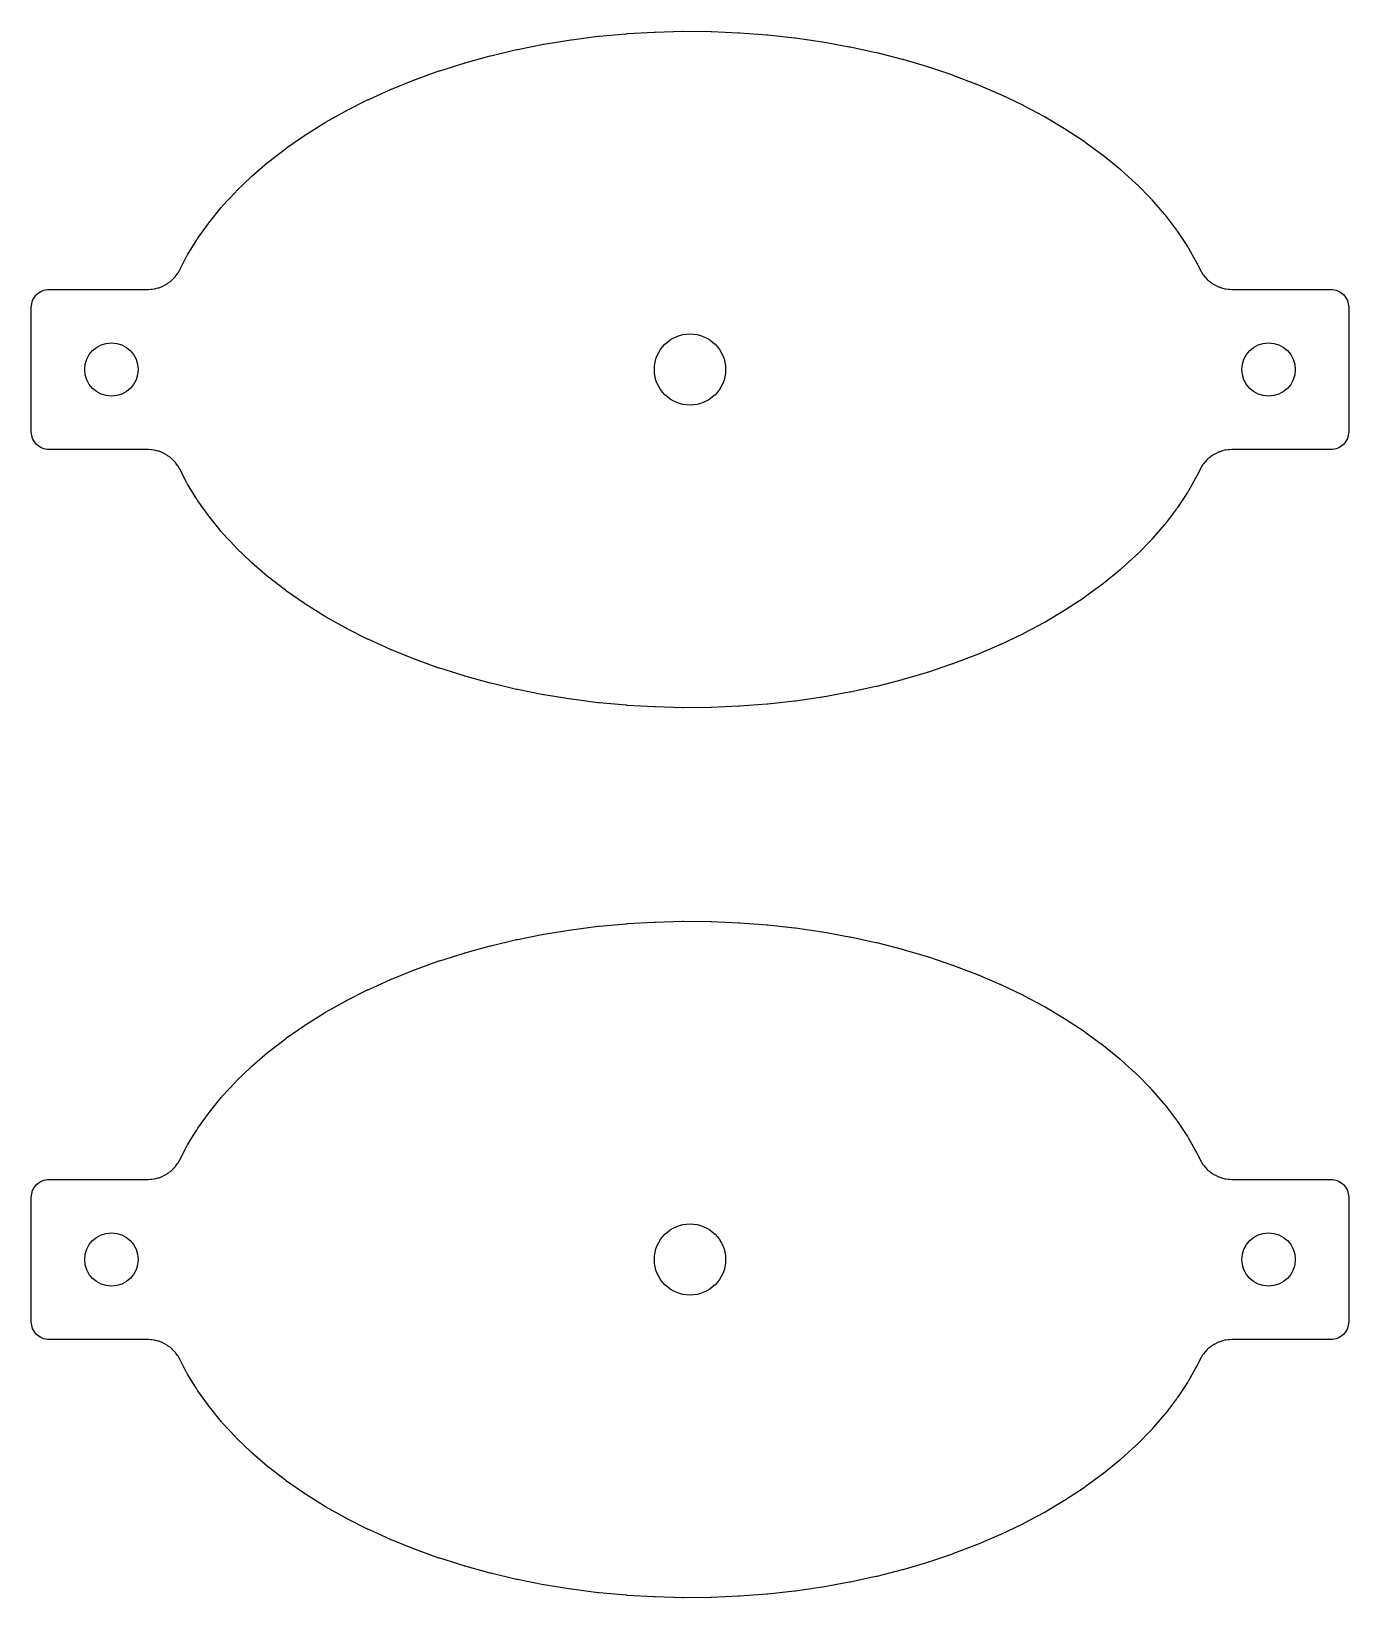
# Model space of a CAD drawing. Header units: millimetres. Extents: x 6 to 474, y 17 to 193.
# Drawn here: x 6 to 154, y 17 to 193 of the extents above; entities that cross this region are included whole.
import ezdxf

# ---------------------------------------------------------------- set-up
doc = ezdxf.new("R2010")
doc.units = ezdxf.units.MM
doc.layers.add('CUT', color=1, linetype='Continuous')

msp = doc.modelspace()

# ---------------------------------------------------------------- linework, layer by layer
at = {"layer": 'CUT'}
for points in [[(8, 146), (7.8, 146.01), (7.61, 146.04), (7.42, 146.09), (7.23, 146.15), (7.06, 146.24), (6.89, 146.34), (6.73, 146.45), (6.59, 146.59), (6.45, 146.73), (6.34, 146.89), (6.24, 147.06), (6.15, 147.23), (6.09, 147.42), (6.04, 147.61), (6.01, 147.8), (6, 148), (6, 162), (6.01, 162.2), (6.04, 162.39), (6.09, 162.58), (6.15, 162.77), (6.24, 162.94), (6.34, 163.11), (6.45, 163.27), (6.59, 163.41), (6.73, 163.55), (6.89, 163.66), (7.06, 163.76), (7.23, 163.85), (7.42, 163.91), (7.61, 163.96), (7.8, 163.99), (8, 164), (19.08, 164), (19.13, 164), (19.45, 164.02), (19.55, 164.03), (19.85, 164.07), (19.94, 164.09), (20.23, 164.16), (20.33, 164.19), (20.61, 164.29), (20.7, 164.33), (20.97, 164.46), (21.05, 164.51), (21.31, 164.66), (21.39, 164.72), (21.63, 164.9), (21.71, 164.96), (21.92, 165.17), (21.99, 165.24), (22.19, 165.46), (22.25, 165.54), (22.43, 165.78), (22.48, 165.86), (22.64, 166.14), (22.67, 166.18), (23.45, 167.69), (23.48, 167.75), (23.52, 167.82), (23.55, 167.88), (24.59, 169.57), (24.63, 169.63), (24.66, 169.68), (24.7, 169.74), (25.89, 171.41), (25.92, 171.46), (25.96, 171.51), (26, 171.56), (27.33, 173.2), (27.37, 173.25), (27.41, 173.29), (27.45, 173.34), (28.93, 174.94), (28.97, 174.98), (29.01, 175.02), (29.05, 175.07), (30.66, 176.62), (30.71, 176.66), (30.75, 176.7), (30.79, 176.74), (32.54, 178.25), (32.58, 178.28), (32.62, 178.31), (32.66, 178.35), (34.55, 179.8), (34.59, 179.83), (34.63, 179.86), (34.67, 179.89), (36.68, 181.29), (36.72, 181.32), (36.76, 181.35), (36.8, 181.37), (38.94, 182.71), (38.98, 182.73), (39.02, 182.75), (39.06, 182.78), (41.31, 184.04), (41.35, 184.06), (41.39, 184.08), (41.42, 184.1), (43.78, 185.3), (43.82, 185.31), (43.86, 185.33), (43.9, 185.35), (46.36, 186.47), (46.4, 186.48), (46.44, 186.5), (46.48, 186.51), (49.03, 187.55), (49.07, 187.56), (49.11, 187.58), (49.15, 187.59), (51.79, 188.54), (51.83, 188.55), (51.87, 188.56), (51.9, 188.57), (54.63, 189.43), (54.67, 189.45), (54.7, 189.46), (54.74, 189.47), (57.54, 190.24), (57.57, 190.24), (57.61, 190.25), (57.64, 190.26), (60.51, 190.94), (60.54, 190.95), (60.58, 190.95), (60.61, 190.96), (63.53, 191.54), (63.56, 191.55), (63.6, 191.55), (63.63, 191.56), (66.6, 192.04), (66.63, 192.04), (66.67, 192.05), (66.7, 192.05), (69.7, 192.44), (69.74, 192.44), (69.77, 192.44), (69.81, 192.45), (72.84, 192.73), (72.87, 192.73), (72.91, 192.73), (72.94, 192.74), (75.99, 192.91), (76.03, 192.92), (76.06, 192.92), (76.09, 192.92), (79.16, 193), (79.19, 193), (79.22, 193), (79.26, 193), (82.33, 192.97), (82.36, 192.97), (82.39, 192.97), (82.43, 192.97), (85.49, 192.84), (85.52, 192.84), (85.55, 192.84), (85.59, 192.83), (88.63, 192.6), (88.66, 192.6), (88.7, 192.6), (88.73, 192.59), (91.75, 192.26), (91.79, 192.26), (91.82, 192.25), (91.85, 192.25), (94.84, 191.82), (94.87, 191.81), (94.91, 191.81), (94.94, 191.8), (97.89, 191.27), (97.92, 191.26), (97.95, 191.26), (97.99, 191.25), (100.88, 190.62), (100.92, 190.62), (100.95, 190.61), (100.99, 190.6), (103.82, 189.88), (103.85, 189.87), (103.89, 189.86), (103.93, 189.85), (106.69, 189.03), (106.73, 189.02), (106.76, 189.01), (106.8, 189), (109.49, 188.09), (109.52, 188.08), (109.56, 188.07), (109.6, 188.05), (112.2, 187.06), (112.24, 187.05), (112.27, 187.03), (112.31, 187.02), (114.82, 185.94), (114.86, 185.93), (114.9, 185.91), (114.94, 185.89), (117.35, 184.74), (117.39, 184.72), (117.43, 184.7), (117.47, 184.68), (119.77, 183.45), (119.81, 183.43), (119.85, 183.41), (119.89, 183.38), (122.08, 182.08), (122.12, 182.06), (122.16, 182.03), (122.2, 182.01), (124.28, 180.64), (124.32, 180.61), (124.36, 180.59), (124.4, 180.56), (126.35, 179.13), (126.39, 179.1), (126.43, 179.07), (126.47, 179.03), (128.29, 177.55), (128.33, 177.51), (128.37, 177.48), (128.41, 177.44), (130.1, 175.91), (130.14, 175.87), (130.18, 175.83), (130.22, 175.79), (131.77, 174.21), (131.81, 174.17), (131.85, 174.12), (131.89, 174.08), (133.29, 172.46), (133.33, 172.41), (133.37, 172.36), (133.41, 172.31), (134.67, 170.66), (134.71, 170.6), (134.74, 170.55), (134.78, 170.49), (135.89, 168.81), (135.93, 168.76), (135.96, 168.7), (136, 168.64), (136.96, 166.93), (137, 166.87), (137.03, 166.8), (137.06, 166.74), (137.26, 166.31), (137.28, 166.27), (137.43, 166), (137.47, 165.92), (137.63, 165.69), (137.68, 165.61), (137.86, 165.39), (137.92, 165.32), (138.12, 165.12), (138.19, 165.05), (138.4, 164.87), (138.48, 164.81), (138.71, 164.65), (138.79, 164.6), (139.03, 164.46), (139.12, 164.42), (139.37, 164.3), (139.46, 164.27), (139.73, 164.17), (139.82, 164.15), (140.09, 164.08), (140.19, 164.06), (140.47, 164.02), (140.56, 164.02), (140.87, 164), (140.91, 164), (152, 164), (152.2, 163.99), (152.39, 163.96), (152.58, 163.91), (152.77, 163.85), (152.94, 163.76), (153.11, 163.66), (153.27, 163.55), (153.41, 163.41), (153.55, 163.27), (153.66, 163.11), (153.76, 162.94), (153.85, 162.77), (153.91, 162.58), (153.96, 162.39), (153.99, 162.2), (154, 162), (154, 148), (153.99, 147.8), (153.96, 147.61), (153.91, 147.42), (153.85, 147.23), (153.76, 147.06), (153.66, 146.89), (153.55, 146.73), (153.41, 146.59), (153.27, 146.45), (153.11, 146.34), (152.94, 146.24), (152.77, 146.15), (152.58, 146.09), (152.39, 146.04), (152.2, 146.01), (152, 146), (140.91, 146), (140.87, 146), (140.56, 145.98), (140.47, 145.98), (140.19, 145.94), (140.09, 145.92), (139.82, 145.85), (139.73, 145.83), (139.46, 145.73), (139.37, 145.7), (139.12, 145.58), (139.03, 145.54), (138.79, 145.4), (138.71, 145.35), (138.48, 145.19), (138.4, 145.13), (138.19, 144.95), (138.12, 144.88), (137.92, 144.68), (137.86, 144.61), (137.68, 144.39), (137.63, 144.31), (137.47, 144.08), (137.43, 144), (137.28, 143.73), (137.26, 143.69), (137.06, 143.26), (137.03, 143.2), (137, 143.13), (136.96, 143.07), (136, 141.36), (135.96, 141.3), (135.93, 141.24), (135.89, 141.19), (134.78, 139.51), (134.74, 139.45), (134.71, 139.4), (134.67, 139.34), (133.41, 137.69), (133.37, 137.64), (133.33, 137.59), (133.29, 137.54), (131.89, 135.92), (131.85, 135.88), (131.81, 135.83), (131.77, 135.79), (130.22, 134.21), (130.18, 134.17), (130.14, 134.13), (130.1, 134.09), (128.41, 132.56), (128.37, 132.52), (128.33, 132.49), (128.29, 132.45), (126.47, 130.97), (126.43, 130.93), (126.39, 130.9), (126.35, 130.87), (124.4, 129.44), (124.36, 129.41), (124.32, 129.39), (124.28, 129.36), (122.2, 127.99), (122.16, 127.97), (122.12, 127.94), (122.08, 127.92), (119.89, 126.62), (119.85, 126.59), (119.81, 126.57), (119.77, 126.55), (117.47, 125.32), (117.43, 125.3), (117.39, 125.28), (117.35, 125.26), (114.94, 124.11), (114.9, 124.09), (114.86, 124.07), (114.82, 124.06), (112.31, 122.98), (112.27, 122.97), (112.24, 122.95), (112.2, 122.94), (109.6, 121.95), (109.56, 121.93), (109.52, 121.92), (109.49, 121.91), (106.8, 121), (106.76, 120.99), (106.73, 120.98), (106.69, 120.97), (103.93, 120.15), (103.89, 120.14), (103.85, 120.13), (103.82, 120.12), (100.99, 119.4), (100.95, 119.39), (100.92, 119.38), (100.88, 119.38), (97.99, 118.75), (97.95, 118.74), (97.92, 118.74), (97.89, 118.73), (94.94, 118.2), (94.91, 118.19), (94.87, 118.19), (94.84, 118.18), (91.85, 117.75), (91.82, 117.75), (91.79, 117.74), (91.75, 117.74), (88.73, 117.41), (88.7, 117.4), (88.66, 117.4), (88.63, 117.4), (85.59, 117.17), (85.55, 117.16), (85.52, 117.16), (85.49, 117.16), (82.43, 117.03), (82.39, 117.03), (82.36, 117.03), (82.33, 117.03), (79.26, 117), (79.22, 117), (79.19, 117), (79.16, 117), (76.09, 117.08), (76.06, 117.08), (76.03, 117.08), (75.99, 117.09), (72.94, 117.26), (72.91, 117.27), (72.87, 117.27), (72.84, 117.27), (69.81, 117.55), (69.77, 117.56), (69.74, 117.56), (69.7, 117.56), (66.7, 117.95), (66.67, 117.95), (66.63, 117.96), (66.6, 117.96), (63.63, 118.44), (63.6, 118.45), (63.56, 118.45), (63.53, 118.46), (60.61, 119.04), (60.58, 119.05), (60.54, 119.05), (60.51, 119.06), (57.64, 119.74), (57.61, 119.75), (57.57, 119.76), (57.54, 119.76), (54.74, 120.53), (54.7, 120.54), (54.67, 120.55), (54.63, 120.57), (51.9, 121.43), (51.87, 121.44), (51.83, 121.45), (51.79, 121.46), (49.15, 122.41), (49.11, 122.42), (49.07, 122.44), (49.03, 122.45), (46.48, 123.49), (46.44, 123.5), (46.4, 123.52), (46.36, 123.53), (43.9, 124.65), (43.86, 124.67), (43.82, 124.69), (43.78, 124.7), (41.42, 125.9), (41.39, 125.92), (41.35, 125.94), (41.31, 125.96), (39.06, 127.22), (39.02, 127.25), (38.98, 127.27), (38.94, 127.29), (36.8, 128.63), (36.76, 128.65), (36.72, 128.68), (36.68, 128.71), (34.67, 130.11), (34.63, 130.14), (34.59, 130.17), (34.55, 130.2), (32.66, 131.65), (32.62, 131.69), (32.58, 131.72), (32.54, 131.75), (30.79, 133.26), (30.75, 133.3), (30.71, 133.34), (30.66, 133.38), (29.05, 134.93), (29.01, 134.98), (28.97, 135.02), (28.93, 135.06), (27.45, 136.66), (27.41, 136.71), (27.37, 136.75), (27.33, 136.8), (26, 138.44), (25.96, 138.49), (25.92, 138.54), (25.89, 138.59), (24.7, 140.26), (24.66, 140.32), (24.63, 140.37), (24.59, 140.43), (23.55, 142.12), (23.52, 142.18), (23.48, 142.25), (23.45, 142.31), (22.67, 143.82), (22.64, 143.86), (22.48, 144.14), (22.43, 144.22), (22.25, 144.46), (22.19, 144.54), (21.99, 144.76), (21.92, 144.83), (21.71, 145.04), (21.63, 145.1), (21.39, 145.28), (21.31, 145.34), (21.05, 145.49), (20.97, 145.54), (20.7, 145.67), (20.61, 145.71), (20.33, 145.81), (20.23, 145.84), (19.94, 145.91), (19.85, 145.93), (19.55, 145.97), (19.45, 145.98), (19.13, 146), (19.08, 146), (8, 146)], [(8, 46), (7.8, 46.01), (7.61, 46.04), (7.42, 46.09), (7.23, 46.15), (7.06, 46.24), (6.89, 46.34), (6.73, 46.45), (6.59, 46.59), (6.45, 46.73), (6.34, 46.89), (6.24, 47.06), (6.15, 47.23), (6.09, 47.42), (6.04, 47.61), (6.01, 47.8), (6, 48), (6, 62), (6.01, 62.2), (6.04, 62.39), (6.09, 62.58), (6.15, 62.77), (6.24, 62.94), (6.34, 63.11), (6.45, 63.27), (6.59, 63.41), (6.73, 63.55), (6.89, 63.66), (7.06, 63.76), (7.23, 63.85), (7.42, 63.91), (7.61, 63.96), (7.8, 63.99), (8, 64), (19.08, 64), (19.13, 64), (19.45, 64.02), (19.55, 64.03), (19.85, 64.07), (19.94, 64.09), (20.23, 64.16), (20.33, 64.19), (20.61, 64.29), (20.7, 64.33), (20.97, 64.46), (21.05, 64.51), (21.31, 64.66), (21.39, 64.72), (21.63, 64.9), (21.71, 64.96), (21.92, 65.17), (21.99, 65.24), (22.19, 65.46), (22.25, 65.54), (22.43, 65.78), (22.48, 65.86), (22.64, 66.14), (22.67, 66.18), (23.45, 67.69), (23.48, 67.75), (23.52, 67.82), (23.55, 67.88), (24.59, 69.57), (24.63, 69.63), (24.66, 69.68), (24.7, 69.74), (25.89, 71.41), (25.92, 71.46), (25.96, 71.51), (26, 71.56), (27.33, 73.2), (27.37, 73.25), (27.41, 73.29), (27.45, 73.34), (28.93, 74.94), (28.97, 74.98), (29.01, 75.02), (29.05, 75.07), (30.66, 76.62), (30.71, 76.66), (30.75, 76.7), (30.79, 76.74), (32.54, 78.25), (32.58, 78.28), (32.62, 78.31), (32.66, 78.35), (34.55, 79.8), (34.59, 79.83), (34.63, 79.86), (34.67, 79.89), (36.68, 81.29), (36.72, 81.32), (36.76, 81.35), (36.8, 81.37), (38.94, 82.71), (38.98, 82.73), (39.02, 82.75), (39.06, 82.78), (41.31, 84.04), (41.35, 84.06), (41.39, 84.08), (41.42, 84.1), (43.78, 85.3), (43.82, 85.31), (43.86, 85.33), (43.9, 85.35), (46.36, 86.47), (46.4, 86.48), (46.44, 86.5), (46.48, 86.51), (49.03, 87.55), (49.07, 87.56), (49.11, 87.58), (49.15, 87.59), (51.79, 88.54), (51.83, 88.55), (51.87, 88.56), (51.9, 88.57), (54.63, 89.43), (54.67, 89.45), (54.7, 89.46), (54.74, 89.47), (57.54, 90.24), (57.57, 90.24), (57.61, 90.25), (57.64, 90.26), (60.51, 90.94), (60.54, 90.95), (60.58, 90.95), (60.61, 90.96), (63.53, 91.54), (63.56, 91.55), (63.6, 91.55), (63.63, 91.56), (66.6, 92.04), (66.63, 92.04), (66.67, 92.05), (66.7, 92.05), (69.7, 92.44), (69.74, 92.44), (69.77, 92.44), (69.81, 92.45), (72.84, 92.73), (72.87, 92.73), (72.91, 92.73), (72.94, 92.74), (75.99, 92.91), (76.03, 92.92), (76.06, 92.92), (76.09, 92.92), (79.16, 93), (79.19, 93), (79.22, 93), (79.26, 93), (82.33, 92.97), (82.36, 92.97), (82.39, 92.97), (82.43, 92.97), (85.49, 92.84), (85.52, 92.84), (85.55, 92.84), (85.59, 92.83), (88.63, 92.6), (88.66, 92.6), (88.7, 92.6), (88.73, 92.59), (91.75, 92.26), (91.79, 92.26), (91.82, 92.25), (91.85, 92.25), (94.84, 91.82), (94.87, 91.81), (94.91, 91.81), (94.94, 91.8), (97.89, 91.27), (97.92, 91.26), (97.95, 91.26), (97.99, 91.25), (100.88, 90.62), (100.92, 90.62), (100.95, 90.61), (100.99, 90.6), (103.82, 89.88), (103.85, 89.87), (103.89, 89.86), (103.93, 89.85), (106.69, 89.03), (106.73, 89.02), (106.76, 89.01), (106.8, 89), (109.49, 88.09), (109.52, 88.08), (109.56, 88.07), (109.6, 88.05), (112.2, 87.06), (112.24, 87.05), (112.27, 87.03), (112.31, 87.02), (114.82, 85.94), (114.86, 85.93), (114.9, 85.91), (114.94, 85.89), (117.35, 84.74), (117.39, 84.72), (117.43, 84.7), (117.47, 84.68), (119.77, 83.45), (119.81, 83.43), (119.85, 83.41), (119.89, 83.38), (122.08, 82.08), (122.12, 82.06), (122.16, 82.03), (122.2, 82.01), (124.28, 80.64), (124.32, 80.61), (124.36, 80.59), (124.4, 80.56), (126.35, 79.13), (126.39, 79.1), (126.43, 79.07), (126.47, 79.03), (128.29, 77.55), (128.33, 77.51), (128.37, 77.48), (128.41, 77.44), (130.1, 75.91), (130.14, 75.87), (130.18, 75.83), (130.22, 75.79), (131.77, 74.21), (131.81, 74.17), (131.85, 74.12), (131.89, 74.08), (133.29, 72.46), (133.33, 72.41), (133.37, 72.36), (133.41, 72.31), (134.67, 70.66), (134.71, 70.6), (134.74, 70.55), (134.78, 70.49), (135.89, 68.81), (135.93, 68.76), (135.96, 68.7), (136, 68.64), (136.96, 66.93), (137, 66.87), (137.03, 66.8), (137.06, 66.74), (137.26, 66.31), (137.28, 66.27), (137.43, 66), (137.47, 65.92), (137.63, 65.69), (137.68, 65.61), (137.86, 65.39), (137.92, 65.32), (138.12, 65.12), (138.19, 65.05), (138.4, 64.87), (138.48, 64.81), (138.71, 64.65), (138.79, 64.6), (139.03, 64.46), (139.12, 64.42), (139.37, 64.3), (139.46, 64.27), (139.73, 64.17), (139.82, 64.15), (140.09, 64.08), (140.19, 64.06), (140.47, 64.02), (140.56, 64.02), (140.87, 64), (140.91, 64), (152, 64), (152.2, 63.99), (152.39, 63.96), (152.58, 63.91), (152.77, 63.85), (152.94, 63.76), (153.11, 63.66), (153.27, 63.55), (153.41, 63.41), (153.55, 63.27), (153.66, 63.11), (153.76, 62.94), (153.85, 62.77), (153.91, 62.58), (153.96, 62.39), (153.99, 62.2), (154, 62), (154, 48), (153.99, 47.8), (153.96, 47.61), (153.91, 47.42), (153.85, 47.23), (153.76, 47.06), (153.66, 46.89), (153.55, 46.73), (153.41, 46.59), (153.27, 46.45), (153.11, 46.34), (152.94, 46.24), (152.77, 46.15), (152.58, 46.09), (152.39, 46.04), (152.2, 46.01), (152, 46), (140.91, 46), (140.87, 46), (140.56, 45.98), (140.47, 45.98), (140.19, 45.94), (140.09, 45.92), (139.82, 45.85), (139.73, 45.83), (139.46, 45.73), (139.37, 45.7), (139.12, 45.58), (139.03, 45.54), (138.79, 45.4), (138.71, 45.35), (138.48, 45.19), (138.4, 45.13), (138.19, 44.95), (138.12, 44.88), (137.92, 44.68), (137.86, 44.61), (137.68, 44.39), (137.63, 44.31), (137.47, 44.08), (137.43, 44), (137.28, 43.73), (137.26, 43.69), (137.06, 43.26), (137.03, 43.2), (137, 43.13), (136.96, 43.07), (136, 41.36), (135.96, 41.3), (135.93, 41.24), (135.89, 41.19), (134.78, 39.51), (134.74, 39.45), (134.71, 39.4), (134.67, 39.34), (133.41, 37.69), (133.37, 37.64), (133.33, 37.59), (133.29, 37.54), (131.89, 35.92), (131.85, 35.88), (131.81, 35.83), (131.77, 35.79), (130.22, 34.21), (130.18, 34.17), (130.14, 34.13), (130.1, 34.09), (128.41, 32.56), (128.37, 32.52), (128.33, 32.49), (128.29, 32.45), (126.47, 30.97), (126.43, 30.93), (126.39, 30.9), (126.35, 30.87), (124.4, 29.44), (124.36, 29.41), (124.32, 29.39), (124.28, 29.36), (122.2, 27.99), (122.16, 27.97), (122.12, 27.94), (122.08, 27.92), (119.89, 26.62), (119.85, 26.59), (119.81, 26.57), (119.77, 26.55), (117.47, 25.32), (117.43, 25.3), (117.39, 25.28), (117.35, 25.26), (114.94, 24.11), (114.9, 24.09), (114.86, 24.07), (114.82, 24.06), (112.31, 22.98), (112.27, 22.97), (112.24, 22.95), (112.2, 22.94), (109.6, 21.95), (109.56, 21.93), (109.52, 21.92), (109.49, 21.91), (106.8, 21), (106.76, 20.99), (106.73, 20.98), (106.69, 20.97), (103.93, 20.15), (103.89, 20.14), (103.85, 20.13), (103.82, 20.12), (100.99, 19.4), (100.95, 19.39), (100.92, 19.38), (100.88, 19.38), (97.99, 18.75), (97.95, 18.74), (97.92, 18.74), (97.89, 18.73), (94.94, 18.2), (94.91, 18.19), (94.87, 18.19), (94.84, 18.18), (91.85, 17.75), (91.82, 17.75), (91.79, 17.74), (91.75, 17.74), (88.73, 17.41), (88.7, 17.4), (88.66, 17.4), (88.63, 17.4), (85.59, 17.17), (85.55, 17.16), (85.52, 17.16), (85.49, 17.16), (82.43, 17.03), (82.39, 17.03), (82.36, 17.03), (82.33, 17.03), (79.26, 17), (79.22, 17), (79.19, 17), (79.16, 17), (76.09, 17.08), (76.06, 17.08), (76.03, 17.08), (75.99, 17.09), (72.94, 17.26), (72.91, 17.27), (72.87, 17.27), (72.84, 17.27), (69.81, 17.55), (69.77, 17.56), (69.74, 17.56), (69.7, 17.56), (66.7, 17.95), (66.67, 17.95), (66.63, 17.96), (66.6, 17.96), (63.63, 18.44), (63.6, 18.45), (63.56, 18.45), (63.53, 18.46), (60.61, 19.04), (60.58, 19.05), (60.54, 19.05), (60.51, 19.06), (57.64, 19.74), (57.61, 19.75), (57.57, 19.76), (57.54, 19.76), (54.74, 20.53), (54.7, 20.54), (54.67, 20.55), (54.63, 20.57), (51.9, 21.43), (51.87, 21.44), (51.83, 21.45), (51.79, 21.46), (49.15, 22.41), (49.11, 22.42), (49.07, 22.44), (49.03, 22.45), (46.48, 23.49), (46.44, 23.5), (46.4, 23.52), (46.36, 23.53), (43.9, 24.65), (43.86, 24.67), (43.82, 24.69), (43.78, 24.7), (41.42, 25.9), (41.39, 25.92), (41.35, 25.94), (41.31, 25.96), (39.06, 27.22), (39.02, 27.25), (38.98, 27.27), (38.94, 27.29), (36.8, 28.63), (36.76, 28.65), (36.72, 28.68), (36.68, 28.71), (34.67, 30.11), (34.63, 30.14), (34.59, 30.17), (34.55, 30.2), (32.66, 31.65), (32.62, 31.69), (32.58, 31.72), (32.54, 31.75), (30.79, 33.26), (30.75, 33.3), (30.71, 33.34), (30.66, 33.38), (29.05, 34.93), (29.01, 34.98), (28.97, 35.02), (28.93, 35.06), (27.45, 36.66), (27.41, 36.71), (27.37, 36.75), (27.33, 36.8), (26, 38.44), (25.96, 38.49), (25.92, 38.54), (25.89, 38.59), (24.7, 40.26), (24.66, 40.32), (24.63, 40.37), (24.59, 40.43), (23.55, 42.12), (23.52, 42.18), (23.48, 42.25), (23.45, 42.31), (22.67, 43.82), (22.64, 43.86), (22.48, 44.14), (22.43, 44.22), (22.25, 44.46), (22.19, 44.54), (21.99, 44.76), (21.92, 44.83), (21.71, 45.04), (21.63, 45.1), (21.39, 45.28), (21.31, 45.34), (21.05, 45.49), (20.97, 45.54), (20.7, 45.67), (20.61, 45.71), (20.33, 45.81), (20.23, 45.84), (19.94, 45.91), (19.85, 45.93), (19.55, 45.97), (19.45, 45.98), (19.13, 46), (19.08, 46), (8, 46)]]:
    msp.add_lwpolyline(points, close=True, dxfattribs=at)
for centre, radius in [((80, 155), 4), ((15, 155), 3), ((145, 155), 3), ((80, 55), 4), ((15, 55), 3), ((145, 55), 3)]:
    msp.add_circle(centre, radius, dxfattribs=at)

doc.saveas('drawing.dxf')
